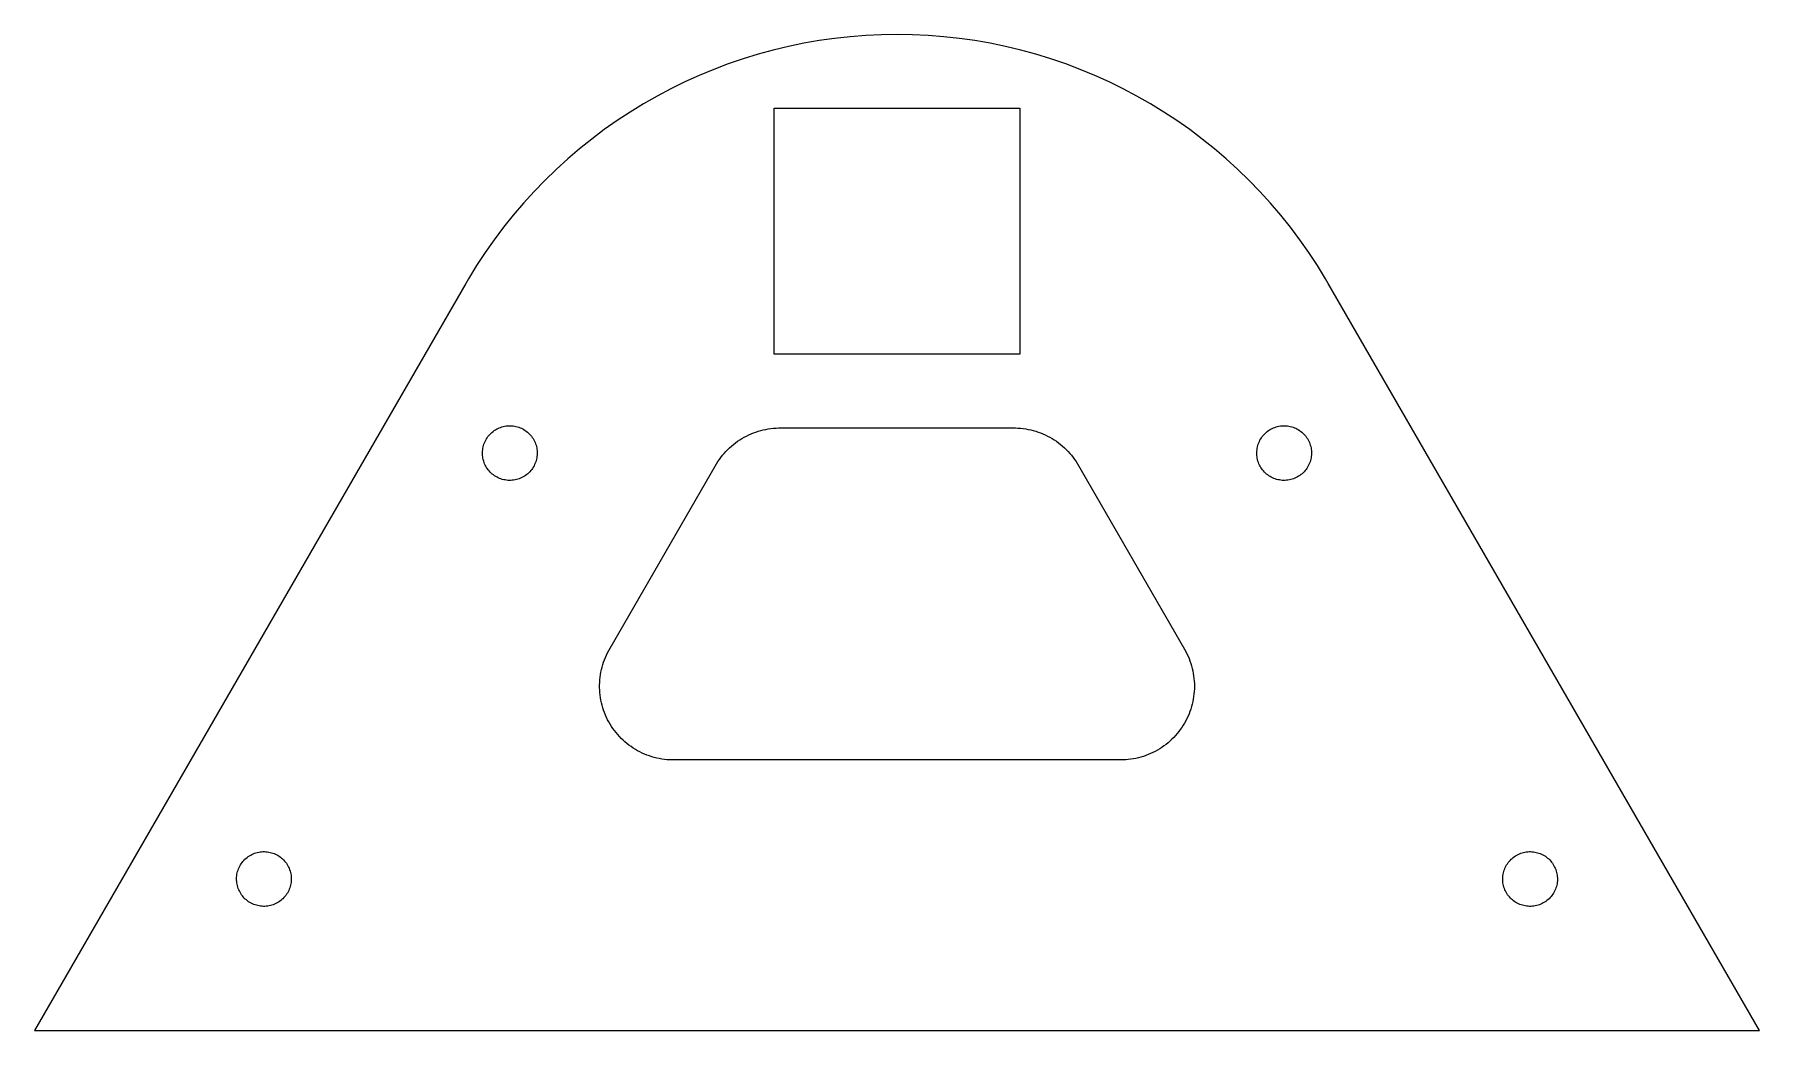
# Model space of a CAD drawing. Header units: metres. Extents: x -70 to 70, y -40 to 40.
import ezdxf

# ---------------------------------------------------------------- set-up
doc = ezdxf.new("R2010")
doc.units = ezdxf.units.M

msp = doc.modelspace()

# ---------------------------------------------------------------- linework, layer by layer
for p, q in [((-8.83479, 39.5246), (-10.0719, 39.2276)), ((-7.58893, 39.7826), (-8.83479, 39.5246)), ((-6.33559, 40.0014), (-7.58893, 39.7826)), ((-5.07599, 40.1806), (-6.33559, 40.0014)), ((-3.81139, 40.3203), (-5.07599, 40.1806)), ((-2.54301, 40.4201), (-3.81139, 40.3203)), ((-1.27213, 40.48), (-2.54301, 40.4201)), ((0, 40.5), (-1.27213, 40.48)), ((1.27213, 40.48), (0, 40.5)), ((2.54301, 40.4201), (1.27213, 40.48)), ((3.81139, 40.3203), (2.54301, 40.4201)), ((5.07599, 40.1806), (3.81139, 40.3203)), ((6.33559, 40.0014), (5.07599, 40.1806)), ((7.58893, 39.7826), (6.33559, 40.0014)), ((8.83479, 39.5246), (7.58893, 39.7826)), ((10.0719, 39.2276), (8.83479, 39.5246)), ((-13.7189, 38.1057), (-14.909, 37.6559)), ((-12.5152, 38.5178), (-13.7189, 38.1057)), ((-11.2991, 38.8919), (-12.5152, 38.5178)), ((-10.0719, 39.2276), (-11.2991, 38.8919)), ((11.2991, 38.8919), (10.0719, 39.2276)), ((12.5152, 38.5178), (11.2991, 38.8919)), ((13.7189, 38.1057), (12.5152, 38.5178)), ((14.909, 37.6559), (13.7189, 38.1057)), ((-17.244, 36.6455), (-18.3866, 36.0858)), ((-16.0845, 37.1691), (-17.244, 36.6455)), ((-14.909, 37.6559), (-16.0845, 37.1691)), ((16.0845, 37.1691), (14.909, 37.6559)), ((17.244, 36.6455), (16.0845, 37.1691)), ((18.3866, 36.0858), (17.244, 36.6455)), ((-19.511, 35.4904), (-20.6162, 34.86)), ((-18.3866, 36.0858), (-19.511, 35.4904)), ((19.511, 35.4904), (18.3866, 36.0858)), ((20.6162, 34.86), (19.511, 35.4904)), ((-21.701, 34.1953), (-22.7644, 33.4967)), ((-20.6162, 34.86), (-21.701, 34.1953)), ((-10, 14.5), (-10, 34.5)), ((-10, 34.5), (10, 34.5)), ((10, 34.5), (10, 14.5)), ((21.701, 34.1953), (20.6162, 34.86)), ((22.7644, 33.4967), (21.701, 34.1953)), ((-23.8053, 32.7652), (-24.8227, 32.0013)), ((-22.7644, 33.4967), (-23.8053, 32.7652)), ((23.8053, 32.7652), (22.7644, 33.4967)), ((24.8227, 32.0013), (23.8053, 32.7652)), ((-25.8157, 31.2058), (-26.7831, 30.3795)), ((-24.8227, 32.0013), (-25.8157, 31.2058)), ((25.8157, 31.2058), (24.8227, 32.0013)), ((26.7831, 30.3795), (25.8157, 31.2058)), ((-27.7242, 29.5232), (-28.6378, 28.6378)), ((-26.7831, 30.3795), (-27.7242, 29.5232)), ((27.7242, 29.5232), (26.7831, 30.3795)), ((28.6378, 28.6378), (27.7242, 29.5232)), ((-28.6378, 28.6378), (-29.5232, 27.7242)), ((29.5232, 27.7242), (28.6378, 28.6378)), ((-30.3795, 26.7831), (-31.2058, 25.8157)), ((-29.5232, 27.7242), (-30.3795, 26.7831)), ((30.3795, 26.7831), (29.5232, 27.7242)), ((31.2058, 25.8157), (30.3795, 26.7831)), ((-31.2058, 25.8157), (-32.0013, 24.8227)), ((32.0013, 24.8227), (31.2058, 25.8157)), ((-32.0013, 24.8227), (-32.7652, 23.8053)), ((32.7652, 23.8053), (32.0013, 24.8227)), ((-33.4967, 22.7644), (-34.1953, 21.701)), ((-32.7652, 23.8053), (-33.4967, 22.7644)), ((33.4967, 22.7644), (32.7652, 23.8053)), ((34.1953, 21.701), (33.4967, 22.7644)), ((-34.1953, 21.701), (-34.86, 20.6162)), ((34.86, 20.6162), (34.1953, 21.701)), ((-35.074, 20.25), (-70.1481, -40.5)), ((-35.0689, 20.25), (-35.074, 20.25)), ((-34.86, 20.6162), (-35.0689, 20.25)), ((35.0689, 20.25), (34.86, 20.6162)), ((35.074, 20.25), (35.0689, 20.25)), ((70.1481, -40.5), (35.074, 20.25)), ((10, 14.5), (-10, 14.5)), ((-32.5665, 8.40756), (-32.4632, 8.46135)), ((-32.4632, 8.46135), (-32.3572, 8.50966)), ((-32.3572, 8.50966), (-32.2488, 8.55235)), ((-32.2488, 8.55235), (-32.1383, 8.58931)), ((-32.1383, 8.58931), (-32.0261, 8.62044)), ((-32.0261, 8.62044), (-31.9124, 8.64565)), ((-31.9124, 8.64565), (-31.7975, 8.66487)), ((-31.7975, 8.66487), (-31.6817, 8.67807)), ((-31.6817, 8.67807), (-31.5654, 8.68518)), ((-31.5654, 8.68518), (-31.449, 8.68619)), ((-31.449, 8.68619), (-31.3326, 8.68111)), ((-31.3326, 8.68111), (-31.2166, 8.66995)), ((-31.2166, 8.66995), (-31.1014, 8.65273)), ((-31.1014, 8.65273), (-30.9873, 8.6295)), ((-30.9873, 8.6295), (-30.8745, 8.60034)), ((-30.8745, 8.60034), (-30.7634, 8.56531)), ((-30.7634, 8.56531), (-30.6543, 8.52452)), ((-30.6543, 8.52452), (-30.5475, 8.47807)), ((-30.5475, 8.47807), (-30.4432, 8.42609)), ((-30.4432, 8.42609), (-30.3418, 8.36873)), ((-10.6711, 8.38976), (-10.4649, 8.42612)), ((-10.4649, 8.42612), (-10.2575, 8.45528)), ((-10.2575, 8.45528), (-10.0492, 8.47716)), ((-10.0492, 8.47716), (-9.84027, 8.49178)), ((-9.84027, 8.49178), (-9.63097, 8.49908)), ((-9.63097, 8.49908), (9.63098, 8.49907)), ((9.63098, 8.49907), (9.84029, 8.49176)), ((9.84029, 8.49176), (10.0492, 8.47714)), ((10.0492, 8.47714), (10.2575, 8.45526)), ((10.2575, 8.45526), (10.4649, 8.4261)), ((10.4649, 8.4261), (10.6711, 8.38974)), ((30.4091, 8.40756), (30.5124, 8.46135)), ((30.5124, 8.46135), (30.6184, 8.50966)), ((30.6184, 8.50966), (30.7268, 8.55235)), ((30.7268, 8.55235), (30.8373, 8.58931)), ((30.8373, 8.58931), (30.9495, 8.62044)), ((30.9495, 8.62044), (31.0632, 8.64565)), ((31.0632, 8.64565), (31.1781, 8.66487)), ((31.1781, 8.66487), (31.2939, 8.67807)), ((31.2939, 8.67807), (31.4101, 8.68518)), ((31.4101, 8.68518), (31.5266, 8.68619)), ((31.5266, 8.68619), (31.643, 8.68111)), ((31.643, 8.68111), (31.759, 8.66995)), ((31.759, 8.66995), (31.8742, 8.65273)), ((31.8742, 8.65273), (31.9883, 8.6295)), ((31.9883, 8.6295), (32.1011, 8.60034)), ((32.1011, 8.60034), (32.2122, 8.56531)), ((32.2122, 8.56531), (32.3213, 8.52452)), ((32.3213, 8.52452), (32.4281, 8.47807)), ((32.4281, 8.47807), (32.5324, 8.42609)), ((32.5324, 8.42609), (32.6338, 8.36873)), ((-33.6558, 6.96205), (-33.6266, 7.07483)), ((-33.6266, 7.07483), (-33.5916, 7.18593)), ((-33.5916, 7.18593), (-33.5508, 7.29503)), ((-33.5508, 7.29503), (-33.5043, 7.40186)), ((-33.5043, 7.40186), (-33.4524, 7.5061)), ((-33.4524, 7.5061), (-33.395, 7.6075)), ((-33.395, 7.6075), (-33.3324, 7.70573)), ((-33.3324, 7.70573), (-33.2648, 7.80057)), ((-33.2648, 7.80057), (-33.1922, 7.89174)), ((-33.1922, 7.89174), (-33.1151, 7.97897)), ((-33.1151, 7.97897), (-33.0334, 8.06206)), ((-33.0334, 8.06206), (-32.9475, 8.14076)), ((-32.9475, 8.14076), (-32.8576, 8.21486)), ((-32.8576, 8.21486), (-32.764, 8.28415)), ((-32.764, 8.28415), (-32.6669, 8.34843)), ((-32.6669, 8.34843), (-32.5665, 8.40756)), ((-30.3418, 8.36873), (-30.2436, 8.30614)), ((-30.2436, 8.30614), (-30.1488, 8.23849)), ((-30.1488, 8.23849), (-30.0576, 8.16599)), ((-30.0576, 8.16599), (-29.9704, 8.08879)), ((-29.9704, 8.08879), (-29.8873, 8.00714)), ((-29.8873, 8.00714), (-29.8086, 7.92126)), ((-29.8086, 7.92126), (-29.7345, 7.83138)), ((-29.7345, 7.83138), (-29.6652, 7.73773)), ((-29.6652, 7.73773), (-29.6009, 7.64061)), ((-29.6009, 7.64061), (-29.5418, 7.54024)), ((-29.5418, 7.54024), (-29.488, 7.4369)), ((-29.488, 7.4369), (-29.4397, 7.3309)), ((-29.4397, 7.3309), (-29.397, 7.22253)), ((-29.397, 7.22253), (-29.36, 7.11206)), ((-29.36, 7.11206), (-29.3289, 6.9998)), ((-13.6183, 6.88811), (-13.4626, 7.02824)), ((-13.4626, 7.02824), (-13.3022, 7.16287)), ((-13.3022, 7.16287), (-13.1371, 7.29181)), ((-13.1371, 7.29181), (-12.9677, 7.4149)), ((-12.9677, 7.4149), (-12.7941, 7.53201)), ((-12.7941, 7.53201), (-12.6165, 7.64299)), ((-12.6165, 7.64299), (-12.4351, 7.74771)), ((-12.4351, 7.74771), (-12.2502, 7.84604)), ((-12.2502, 7.84604), (-12.062, 7.93784)), ((-12.062, 7.93784), (-11.8706, 8.02303)), ((-11.8706, 8.02303), (-11.6765, 8.10147)), ((-11.6765, 8.10147), (-11.4797, 8.17311)), ((-11.4797, 8.17311), (-11.2805, 8.23782)), ((-11.2805, 8.23782), (-11.0792, 8.29555)), ((-11.0792, 8.29555), (-10.876, 8.34621)), ((-10.876, 8.34621), (-10.6711, 8.38976)), ((10.6711, 8.38974), (10.876, 8.34619)), ((10.876, 8.34619), (11.0792, 8.29553)), ((11.0792, 8.29553), (11.2805, 8.23781)), ((11.2805, 8.23781), (11.4797, 8.1731)), ((11.4797, 8.1731), (11.6765, 8.10146)), ((11.6765, 8.10146), (11.8707, 8.02301)), ((11.8707, 8.02301), (12.062, 7.93782)), ((12.062, 7.93782), (12.2502, 7.84602)), ((12.2502, 7.84602), (12.4351, 7.7477)), ((12.4351, 7.7477), (12.6165, 7.64297)), ((12.6165, 7.64297), (12.7941, 7.532)), ((12.7941, 7.532), (12.9677, 7.41489)), ((12.9677, 7.41489), (13.1372, 7.29179)), ((13.1372, 7.29179), (13.3022, 7.16286)), ((13.3022, 7.16286), (13.4626, 7.02823)), ((13.4626, 7.02823), (13.6183, 6.88809)), ((29.3198, 6.96205), (29.349, 7.07483)), ((29.349, 7.07483), (29.384, 7.18593)), ((29.384, 7.18593), (29.4248, 7.29503)), ((29.4248, 7.29503), (29.4713, 7.40186)), ((29.4713, 7.40186), (29.5232, 7.5061)), ((29.5232, 7.5061), (29.5806, 7.6075)), ((29.5806, 7.6075), (29.6432, 7.70573)), ((29.6432, 7.70573), (29.7108, 7.80057)), ((29.7108, 7.80057), (29.7833, 7.89174)), ((29.7833, 7.89174), (29.8605, 7.97897)), ((29.8605, 7.97897), (29.9422, 8.06206)), ((29.9422, 8.06206), (30.0281, 8.14076)), ((30.0281, 8.14076), (30.118, 8.21486)), ((30.118, 8.21486), (30.2116, 8.28415)), ((30.2116, 8.28415), (30.3087, 8.34843)), ((30.3087, 8.34843), (30.4091, 8.40756)), ((32.6338, 8.36873), (32.732, 8.30614)), ((32.732, 8.30614), (32.8268, 8.23849)), ((32.8268, 8.23849), (32.918, 8.16599)), ((32.918, 8.16599), (33.0052, 8.08879)), ((33.0052, 8.08879), (33.0883, 8.00714)), ((33.0883, 8.00714), (33.167, 7.92126)), ((33.167, 7.92126), (33.2411, 7.83138)), ((33.2411, 7.83138), (33.3104, 7.73773)), ((33.3104, 7.73773), (33.3747, 7.64061)), ((33.3747, 7.64061), (33.4338, 7.54024)), ((33.4338, 7.54024), (33.4876, 7.4369)), ((33.4876, 7.4369), (33.5359, 7.3309)), ((33.5359, 7.3309), (33.5786, 7.22253)), ((33.5786, 7.22253), (33.6156, 7.11206)), ((33.6156, 7.11206), (33.6467, 6.9998)), ((-33.7125, 6.50037), (-33.7074, 6.61674)), ((-33.7114, 6.38388), (-33.7125, 6.50037)), ((-33.7043, 6.26761), (-33.7114, 6.38388)), ((-33.7074, 6.61674), (-33.6962, 6.7327)), ((-33.6911, 6.15187), (-33.7043, 6.26761)), ((-33.6962, 6.7327), (-33.679, 6.8479)), ((-33.6719, 6.03699), (-33.6911, 6.15187)), ((-33.679, 6.8479), (-33.6558, 6.96205)), ((-33.6467, 5.92325), (-33.6719, 6.03699)), ((-33.6156, 5.811), (-33.6467, 5.92325)), ((-33.5786, 5.70053), (-33.6156, 5.811)), ((-33.5359, 5.59215), (-33.5786, 5.70053)), ((-29.4248, 5.62804), (-29.4713, 5.52121)), ((-29.384, 5.73714), (-29.4248, 5.62804)), ((-29.349, 5.84824), (-29.384, 5.73714)), ((-29.3198, 5.96101), (-29.349, 5.84824)), ((-29.3289, 6.9998), (-29.3037, 6.88608)), ((-29.2966, 6.07516), (-29.3198, 5.96101)), ((-29.3037, 6.88608), (-29.2845, 6.77119)), ((-29.2794, 6.19037), (-29.2966, 6.07516)), ((-29.2845, 6.77119), (-29.2713, 6.65546)), ((-29.2682, 6.30632), (-29.2794, 6.19037)), ((-29.2713, 6.65546), (-29.2641, 6.53918)), ((-29.2631, 6.4227), (-29.2682, 6.30632)), ((-29.2641, 6.53918), (-29.2631, 6.4227)), ((-14.6693, 5.59023), (-14.5583, 5.76782)), ((-14.5583, 5.76782), (-14.4412, 5.94145)), ((-14.4412, 5.94145), (-14.3181, 6.11089)), ((-14.3181, 6.11089), (-14.1891, 6.27591)), ((-14.1891, 6.27591), (-14.0545, 6.43634)), ((-14.0545, 6.43634), (-13.9144, 6.59198)), ((-13.9144, 6.59198), (-13.7689, 6.74263)), ((-13.7689, 6.74263), (-13.6183, 6.88811)), ((13.6183, 6.88809), (13.7689, 6.74261)), ((13.7689, 6.74261), (13.9144, 6.59196)), ((13.9144, 6.59196), (14.0545, 6.43633)), ((14.0545, 6.43633), (14.1891, 6.27589)), ((14.1891, 6.27589), (14.3181, 6.11087)), ((14.3181, 6.11087), (14.4412, 5.94144)), ((14.4412, 5.94144), (14.5583, 5.76781)), ((14.5583, 5.76781), (14.6693, 5.59021)), ((29.2631, 6.50037), (29.2682, 6.61674)), ((29.2641, 6.38388), (29.2631, 6.50037)), ((29.2713, 6.26761), (29.2641, 6.38388)), ((29.2682, 6.61674), (29.2794, 6.7327)), ((29.2845, 6.15187), (29.2713, 6.26761)), ((29.2794, 6.7327), (29.2966, 6.8479)), ((29.3037, 6.03699), (29.2845, 6.15187)), ((29.2966, 6.8479), (29.3198, 6.96205)), ((29.3289, 5.92325), (29.3037, 6.03699)), ((29.36, 5.811), (29.3289, 5.92325)), ((29.397, 5.70053), (29.36, 5.811)), ((29.4397, 5.59215), (29.397, 5.70053)), ((33.5508, 5.62804), (33.5043, 5.52121)), ((33.5916, 5.73714), (33.5508, 5.62804)), ((33.6266, 5.84824), (33.5916, 5.73714)), ((33.6558, 5.96101), (33.6266, 5.84824)), ((33.6467, 6.9998), (33.6719, 6.88608)), ((33.679, 6.07516), (33.6558, 5.96101)), ((33.6719, 6.88608), (33.6911, 6.77119)), ((33.6962, 6.19037), (33.679, 6.07516)), ((33.6911, 6.77119), (33.7043, 6.65546)), ((33.7074, 6.30632), (33.6962, 6.19037)), ((33.7043, 6.65546), (33.7114, 6.53918)), ((33.7125, 6.4227), (33.7074, 6.30632)), ((33.7114, 6.53918), (33.7125, 6.4227)), ((-33.4876, 5.48616), (-33.5359, 5.59215)), ((-33.4338, 5.38283), (-33.4876, 5.48616)), ((-33.3747, 5.28246), (-33.4338, 5.38283)), ((-33.3104, 5.18532), (-33.3747, 5.28246)), ((-33.2411, 5.09169), (-33.3104, 5.18532)), ((-33.167, 5.0018), (-33.2411, 5.09169)), ((-33.0883, 4.91592), (-33.167, 5.0018)), ((-33.0052, 4.83427), (-33.0883, 4.91592)), ((-32.918, 4.75708), (-33.0052, 4.83427)), ((-32.8268, 4.68457), (-32.918, 4.75708)), ((-32.732, 4.61693), (-32.8268, 4.68457)), ((-32.6338, 4.55434), (-32.732, 4.61693)), ((-32.5324, 4.49698), (-32.6338, 4.55434)), ((-32.4281, 4.44499), (-32.5324, 4.49698)), ((-32.3213, 4.39854), (-32.4281, 4.44499)), ((-32.2122, 4.35776), (-32.3213, 4.39854)), ((-32.1011, 4.32272), (-32.2122, 4.35776)), ((-31.9883, 4.29356), (-32.1011, 4.32272)), ((-31.8742, 4.27034), (-31.9883, 4.29356)), ((-31.759, 4.25311), (-31.8742, 4.27034)), ((-31.643, 4.24196), (-31.759, 4.25311)), ((-31.5266, 4.23688), (-31.643, 4.24196)), ((-31.4101, 4.23788), (-31.5266, 4.23688)), ((-31.2939, 4.245), (-31.4101, 4.23788)), ((-31.1781, 4.25818), (-31.2939, 4.245)), ((-31.0632, 4.2774), (-31.1781, 4.25818)), ((-30.9495, 4.30263), (-31.0632, 4.2774)), ((-30.8373, 4.33376), (-30.9495, 4.30263)), ((-30.7268, 4.37071), (-30.8373, 4.33376)), ((-30.6184, 4.41341), (-30.7268, 4.37071)), ((-30.5124, 4.46172), (-30.6184, 4.41341)), ((-30.4091, 4.5155), (-30.5124, 4.46172)), ((-30.3087, 4.57463), (-30.4091, 4.5155)), ((-30.2116, 4.63892), (-30.3087, 4.57463)), ((-30.118, 4.70821), (-30.2116, 4.63892)), ((-30.0281, 4.7823), (-30.118, 4.70821)), ((-29.9422, 4.86101), (-30.0281, 4.7823)), ((-29.8605, 4.94409), (-29.9422, 4.86101)), ((-29.7833, 5.03133), (-29.8605, 4.94409)), ((-29.7108, 5.1225), (-29.7833, 5.03133)), ((-29.6432, 5.21733), (-29.7108, 5.1225)), ((-29.5806, 5.31557), (-29.6432, 5.21733)), ((-29.5232, 5.41696), (-29.5806, 5.31557)), ((-29.4713, 5.52121), (-29.5232, 5.41696)), ((-23.4342, -9.59114), (-14.6693, 5.59023)), ((14.6693, 5.59021), (23.3827, -9.5)), ((29.488, 5.48616), (29.4397, 5.59215)), ((29.5418, 5.38283), (29.488, 5.48616)), ((29.6009, 5.28246), (29.5418, 5.38283)), ((29.6652, 5.18532), (29.6009, 5.28246)), ((29.7345, 5.09169), (29.6652, 5.18532)), ((29.8086, 5.0018), (29.7345, 5.09169)), ((29.8873, 4.91592), (29.8086, 5.0018)), ((29.9704, 4.83427), (29.8873, 4.91592)), ((30.0576, 4.75708), (29.9704, 4.83427)), ((30.1488, 4.68457), (30.0576, 4.75708)), ((30.2436, 4.61693), (30.1488, 4.68457)), ((30.3418, 4.55434), (30.2436, 4.61693)), ((30.4432, 4.49698), (30.3418, 4.55434)), ((30.5475, 4.44499), (30.4432, 4.49698)), ((30.6543, 4.39854), (30.5475, 4.44499)), ((30.7634, 4.35776), (30.6543, 4.39854)), ((30.8745, 4.32272), (30.7634, 4.35776)), ((30.9873, 4.29356), (30.8745, 4.32272)), ((31.1014, 4.27034), (30.9873, 4.29356)), ((31.2166, 4.25311), (31.1014, 4.27034)), ((31.3326, 4.24196), (31.2166, 4.25311)), ((31.449, 4.23688), (31.3326, 4.24196)), ((31.5654, 4.23788), (31.449, 4.23688)), ((31.6817, 4.245), (31.5654, 4.23788)), ((31.7975, 4.25818), (31.6817, 4.245)), ((31.9124, 4.2774), (31.7975, 4.25818)), ((32.0261, 4.30263), (31.9124, 4.2774)), ((32.1383, 4.33376), (32.0261, 4.30263)), ((32.2488, 4.37071), (32.1383, 4.33376)), ((32.3572, 4.41341), (32.2488, 4.37071)), ((32.4632, 4.46172), (32.3572, 4.41341)), ((32.5665, 4.5155), (32.4632, 4.46172)), ((32.6669, 4.57463), (32.5665, 4.5155)), ((32.764, 4.63892), (32.6669, 4.57463)), ((32.8576, 4.70821), (32.764, 4.63892)), ((32.9475, 4.7823), (32.8576, 4.70821)), ((33.0334, 4.86101), (32.9475, 4.7823)), ((33.1151, 4.94409), (33.0334, 4.86101)), ((33.1922, 5.03133), (33.1151, 4.94409)), ((33.2648, 5.1225), (33.1922, 5.03133)), ((33.3324, 5.21733), (33.2648, 5.1225)), ((33.395, 5.31557), (33.3324, 5.21733)), ((33.4524, 5.41696), (33.395, 5.31557)), ((33.5043, 5.52121), (33.4524, 5.41696)), ((-23.6244, -9.96428), (-23.5326, -9.77605)), ((-23.5326, -9.77605), (-23.4342, -9.59114)), ((23.3827, -9.5), (23.4842, -9.68318)), ((23.4842, -9.68318), (23.5793, -9.86978)), ((-24.0763, -11.3551), (-24.0327, -11.1503)), ((-24.0327, -11.1503), (-23.9821, -10.9471)), ((-23.9821, -10.9471), (-23.9244, -10.7458)), ((-23.9244, -10.7458), (-23.8596, -10.5466)), ((-23.8596, -10.5466), (-23.788, -10.3498)), ((-23.788, -10.3498), (-23.7096, -10.1556)), ((-23.7096, -10.1556), (-23.6244, -9.96428)), ((23.5793, -9.86978), (23.6678, -10.0596)), ((23.6678, -10.0596), (23.7496, -10.2524)), ((23.7496, -10.2524), (23.8247, -10.4479)), ((23.8247, -10.4479), (23.8929, -10.6459)), ((23.8929, -10.6459), (23.9541, -10.8462)), ((23.9541, -10.8462), (24.0083, -11.0485)), ((24.0083, -11.0485), (24.0554, -11.2525)), ((-24.1856, -12.3953), (-24.1783, -12.186)), ((-24.1856, -12.6047), (-24.1856, -12.3953)), ((-24.1783, -12.814), (-24.1856, -12.6047)), ((-24.1783, -12.186), (-24.1637, -11.9771)), ((-24.1637, -11.9771), (-24.1418, -11.7688)), ((-24.1418, -11.7688), (-24.1127, -11.5614)), ((-24.1127, -11.5614), (-24.0763, -11.3551)), ((24.0554, -11.2525), (24.0954, -11.4581)), ((24.0954, -11.4581), (24.1281, -11.665)), ((24.1281, -11.665), (24.1537, -11.8728)), ((24.1537, -11.8728), (24.1719, -12.0815)), ((24.1719, -12.0815), (24.1829, -12.2906)), ((24.1829, -12.2906), (24.1865, -12.5)), ((24.1865, -12.5), (24.1829, -12.7094)), ((-24.1637, -13.0229), (-24.1783, -12.814)), ((-24.1418, -13.2312), (-24.1637, -13.0229)), ((-24.1127, -13.4386), (-24.1418, -13.2312)), ((-24.0763, -13.6448), (-24.1127, -13.4386)), ((-24.0327, -13.8497), (-24.0763, -13.6448)), ((-23.9821, -14.0529), (-24.0327, -13.8497)), ((24.0083, -13.9515), (23.9541, -14.1538)), ((24.0554, -13.7475), (24.0083, -13.9515)), ((24.0954, -13.5419), (24.0554, -13.7475)), ((24.1281, -13.335), (24.0954, -13.5419)), ((24.1537, -13.1272), (24.1281, -13.335)), ((24.1719, -12.9185), (24.1537, -13.1272)), ((24.1829, -12.7094), (24.1719, -12.9185)), ((-23.9244, -14.2542), (-23.9821, -14.0529)), ((-23.8596, -14.4534), (-23.9244, -14.2542)), ((-23.788, -14.6502), (-23.8596, -14.4534)), ((-23.7096, -14.8444), (-23.788, -14.6502)), ((-23.6244, -15.0357), (-23.7096, -14.8444)), ((-23.5326, -15.2239), (-23.6244, -15.0357)), ((-23.4342, -15.4088), (-23.5326, -15.2239)), ((-23.3295, -15.5902), (-23.4342, -15.4088)), ((23.4842, -15.3168), (23.3827, -15.5)), ((23.5793, -15.1302), (23.4842, -15.3168)), ((23.6678, -14.9404), (23.5793, -15.1302)), ((23.7496, -14.7476), (23.6678, -14.9404)), ((23.8247, -14.5521), (23.7496, -14.7476)), ((23.8929, -14.3541), (23.8247, -14.5521)), ((23.9541, -14.1538), (23.8929, -14.3541)), ((-23.2186, -15.7678), (-23.3295, -15.5902)), ((-23.1014, -15.9414), (-23.2186, -15.7678)), ((-22.9783, -16.1109), (-23.1014, -15.9414)), ((-22.8494, -16.2759), (-22.9783, -16.1109)), ((-22.7148, -16.4363), (-22.8494, -16.2759)), ((-22.5746, -16.592), (-22.7148, -16.4363)), ((-22.4292, -16.7426), (-22.5746, -16.592)), ((-22.2785, -16.8881), (-22.4292, -16.7426)), ((22.3545, -16.816), (22.2013, -16.9589)), ((22.5025, -16.6679), (22.3545, -16.816)), ((22.6454, -16.5148), (22.5025, -16.6679)), ((22.7828, -16.3567), (22.6454, -16.5148)), ((22.9146, -16.194), (22.7828, -16.3567)), ((23.0406, -16.0267), (22.9146, -16.194)), ((23.1607, -15.8551), (23.0406, -16.0267)), ((23.2748, -15.6795), (23.1607, -15.8551)), ((23.3827, -15.5), (23.2748, -15.6795)), ((-22.1229, -17.0282), (-22.2785, -16.8881)), ((-21.9624, -17.1629), (-22.1229, -17.0282)), ((-21.7974, -17.2918), (-21.9624, -17.1629)), ((-21.628, -17.4149), (-21.7974, -17.2918)), ((-21.4544, -17.532), (-21.628, -17.4149)), ((-21.2768, -17.643), (-21.4544, -17.532)), ((-21.0954, -17.7477), (-21.2768, -17.643)), ((-20.9105, -17.846), (-21.0954, -17.7477)), ((-20.7222, -17.9378), (-20.9105, -17.846)), ((-20.5309, -18.023), (-20.7222, -17.9378)), ((-20.3367, -18.1015), (-20.5309, -18.023)), ((-20.1399, -18.1731), (-20.3367, -18.1015)), ((-19.9408, -18.2378), (-20.1399, -18.1731)), ((-19.7394, -18.2955), (-19.9408, -18.2378)), ((20.0406, -18.2063), (19.8403, -18.2676)), ((20.2386, -18.1382), (20.0406, -18.2063)), ((20.4342, -18.0631), (20.2386, -18.1382)), ((20.6269, -17.9813), (20.4342, -18.0631)), ((20.8167, -17.8928), (20.6269, -17.9813)), ((21.0033, -17.7977), (20.8167, -17.8928)), ((21.1865, -17.6962), (21.0033, -17.7977)), ((21.366, -17.5883), (21.1865, -17.6962)), ((21.5417, -17.4742), (21.366, -17.5883)), ((21.7132, -17.3541), (21.5417, -17.4742)), ((21.8805, -17.2281), (21.7132, -17.3541)), ((22.0432, -17.0963), (21.8805, -17.2281)), ((22.2013, -16.9589), (22.0432, -17.0963)), ((-19.5362, -18.3462), (-19.7394, -18.2955)), ((-19.3314, -18.3897), (-19.5362, -18.3462)), ((-19.1251, -18.4261), (-19.3314, -18.3897)), ((-18.9177, -18.4553), (-19.1251, -18.4261)), ((-18.7095, -18.4771), (-18.9177, -18.4553)), ((-18.5005, -18.4918), (-18.7095, -18.4771)), ((-18.2912, -18.4991), (-18.5005, -18.4918)), ((18.1865, -18.5), (-18.2912, -18.4991)), ((18.3959, -18.4963), (18.1865, -18.5)), ((18.6051, -18.4854), (18.3959, -18.4963)), ((18.8137, -18.4671), (18.6051, -18.4854)), ((19.0216, -18.4416), (18.8137, -18.4671)), ((19.2284, -18.4088), (19.0216, -18.4416)), ((19.434, -18.3689), (19.2284, -18.4088)), ((19.638, -18.3218), (19.434, -18.3689)), ((19.8403, -18.2676), (19.638, -18.3218)), ((-53.1151, -26.662), (-53.0334, -26.5789)), ((-53.0334, -26.5789), (-52.9475, -26.5003)), ((-52.9475, -26.5003), (-52.8576, -26.4262)), ((-52.8576, -26.4262), (-52.764, -26.3569)), ((-52.764, -26.3569), (-52.6669, -26.2926)), ((-52.6669, -26.2926), (-52.5665, -26.2335)), ((-52.5665, -26.2335), (-52.4632, -26.1797)), ((-52.4632, -26.1797), (-52.3572, -26.1314)), ((-52.3572, -26.1314), (-52.2488, -26.0887)), ((-52.2488, -26.0887), (-52.1383, -26.0517)), ((-52.1383, -26.0517), (-52.0261, -26.0206)), ((-52.0261, -26.0206), (-51.9124, -25.9954)), ((-51.9124, -25.9954), (-51.7975, -25.9761)), ((-51.7975, -25.9761), (-51.6817, -25.963)), ((-51.6817, -25.963), (-51.5654, -25.9558)), ((-51.5654, -25.9558), (-51.449, -25.9548)), ((-51.449, -25.9548), (-51.3326, -25.9599)), ((-51.3326, -25.9599), (-51.2166, -25.9711)), ((-51.2166, -25.9711), (-51.1014, -25.9883)), ((-51.1014, -25.9883), (-50.9873, -26.0115)), ((-50.9873, -26.0115), (-50.8745, -26.0407)), ((-50.8745, -26.0407), (-50.7634, -26.0757)), ((-50.7634, -26.0757), (-50.6543, -26.1165)), ((-50.6543, -26.1165), (-50.5475, -26.1629)), ((-50.5475, -26.1629), (-50.4432, -26.2149)), ((-50.4432, -26.2149), (-50.3418, -26.2723)), ((-50.3418, -26.2723), (-50.2436, -26.3349)), ((-50.2436, -26.3349), (-50.1488, -26.4025)), ((-50.1488, -26.4025), (-50.0576, -26.475)), ((-50.0576, -26.475), (-49.9704, -26.5522)), ((-49.9704, -26.5522), (-49.8873, -26.6339)), ((-49.8873, -26.6339), (-49.8086, -26.7198)), ((49.8605, -26.662), (49.9422, -26.5789)), ((49.9422, -26.5789), (50.0281, -26.5003)), ((50.0281, -26.5003), (50.118, -26.4262)), ((50.118, -26.4262), (50.2116, -26.3569)), ((50.2116, -26.3569), (50.3087, -26.2926)), ((50.3087, -26.2926), (50.4091, -26.2335)), ((50.4091, -26.2335), (50.5124, -26.1797)), ((50.5124, -26.1797), (50.6184, -26.1314)), ((50.6184, -26.1314), (50.7268, -26.0887)), ((50.7268, -26.0887), (50.8373, -26.0517)), ((50.8373, -26.0517), (50.9495, -26.0206)), ((50.9495, -26.0206), (51.0632, -25.9954)), ((51.0632, -25.9954), (51.1781, -25.9761)), ((51.1781, -25.9761), (51.2939, -25.963)), ((51.2939, -25.963), (51.4101, -25.9558)), ((51.4101, -25.9558), (51.5266, -25.9548)), ((51.5266, -25.9548), (51.643, -25.9599)), ((51.643, -25.9599), (51.759, -25.9711)), ((51.759, -25.9711), (51.8742, -25.9883)), ((51.8742, -25.9883), (51.9883, -26.0115)), ((51.9883, -26.0115), (52.1011, -26.0407)), ((52.1011, -26.0407), (52.2122, -26.0757)), ((52.2122, -26.0757), (52.3213, -26.1165)), ((52.3213, -26.1165), (52.4281, -26.1629)), ((52.4281, -26.1629), (52.5324, -26.2149)), ((52.5324, -26.2149), (52.6338, -26.2723)), ((52.6338, -26.2723), (52.732, -26.3349)), ((52.732, -26.3349), (52.8268, -26.4025)), ((52.8268, -26.4025), (52.918, -26.475)), ((52.918, -26.475), (53.0052, -26.5522)), ((53.0052, -26.5522), (53.0883, -26.6339)), ((53.0883, -26.6339), (53.167, -26.7198)), ((-53.7125, -28.1407), (-53.7074, -28.0243)), ((-53.7074, -28.0243), (-53.6962, -27.9083)), ((-53.6962, -27.9083), (-53.679, -27.7931)), ((-53.679, -27.7931), (-53.6558, -27.679)), ((-53.6558, -27.679), (-53.6266, -27.5662)), ((-53.6266, -27.5662), (-53.5916, -27.4551)), ((-53.5916, -27.4551), (-53.5508, -27.346)), ((-53.5508, -27.346), (-53.5043, -27.2392)), ((-53.5043, -27.2392), (-53.4524, -27.1349)), ((-53.4524, -27.1349), (-53.395, -27.0335)), ((-53.395, -27.0335), (-53.3324, -26.9353)), ((-53.3324, -26.9353), (-53.2648, -26.8404)), ((-53.2648, -26.8404), (-53.1922, -26.7493)), ((-53.1922, -26.7493), (-53.1151, -26.662)), ((-49.8086, -26.7198), (-49.7345, -26.8096)), ((-49.7345, -26.8096), (-49.6652, -26.9033)), ((-49.6652, -26.9033), (-49.6009, -27.0004)), ((-49.6009, -27.0004), (-49.5418, -27.1008)), ((-49.5418, -27.1008), (-49.488, -27.2041)), ((-49.488, -27.2041), (-49.4397, -27.3101)), ((-49.4397, -27.3101), (-49.397, -27.4185)), ((-49.397, -27.4185), (-49.36, -27.529)), ((-49.36, -27.529), (-49.3289, -27.6412)), ((-49.3289, -27.6412), (-49.3037, -27.7549)), ((-49.3037, -27.7549), (-49.2845, -27.8698)), ((-49.2845, -27.8698), (-49.2713, -27.9856)), ((-49.2713, -27.9856), (-49.2641, -28.1018)), ((49.2631, -28.1407), (49.2682, -28.0243)), ((49.2682, -28.0243), (49.2794, -27.9083)), ((49.2794, -27.9083), (49.2966, -27.7931)), ((49.2966, -27.7931), (49.3198, -27.679)), ((49.3198, -27.679), (49.349, -27.5662)), ((49.349, -27.5662), (49.384, -27.4551)), ((49.384, -27.4551), (49.4248, -27.346)), ((49.4248, -27.346), (49.4713, -27.2392)), ((49.4713, -27.2392), (49.5232, -27.1349)), ((49.5232, -27.1349), (49.5806, -27.0335)), ((49.5806, -27.0335), (49.6432, -26.9353)), ((49.6432, -26.9353), (49.7108, -26.8404)), ((49.7108, -26.8404), (49.7833, -26.7493)), ((49.7833, -26.7493), (49.8605, -26.662)), ((53.167, -26.7198), (53.2411, -26.8096)), ((53.2411, -26.8096), (53.3104, -26.9033)), ((53.3104, -26.9033), (53.3747, -27.0004)), ((53.3747, -27.0004), (53.4338, -27.1008)), ((53.4338, -27.1008), (53.4876, -27.2041)), ((53.4876, -27.2041), (53.5359, -27.3101)), ((53.5359, -27.3101), (53.5786, -27.4185)), ((53.5786, -27.4185), (53.6156, -27.529)), ((53.6156, -27.529), (53.6467, -27.6412)), ((53.6467, -27.6412), (53.6719, -27.7549)), ((53.6719, -27.7549), (53.6911, -27.8698)), ((53.6911, -27.8698), (53.7043, -27.9856)), ((53.7043, -27.9856), (53.7114, -28.1018)), ((-53.7114, -28.2571), (-53.7125, -28.1407)), ((-53.7043, -28.3734), (-53.7114, -28.2571)), ((-53.6911, -28.4892), (-53.7043, -28.3734)), ((-53.6719, -28.604), (-53.6911, -28.4892)), ((-53.6467, -28.7178), (-53.6719, -28.604)), ((-53.6156, -28.83), (-53.6467, -28.7178)), ((-53.5786, -28.9405), (-53.6156, -28.83)), ((-53.5359, -29.0489), (-53.5786, -28.9405)), ((-53.4876, -29.1549), (-53.5359, -29.0489)), ((-53.4338, -29.2582), (-53.4876, -29.1549)), ((-53.3747, -29.3586), (-53.4338, -29.2582)), ((-53.3104, -29.4557), (-53.3747, -29.3586)), ((-53.2411, -29.5493), (-53.3104, -29.4557)), ((-49.6432, -29.4237), (-49.7108, -29.5185)), ((-49.5806, -29.3254), (-49.6432, -29.4237)), ((-49.5232, -29.2241), (-49.5806, -29.3254)), ((-49.4713, -29.1198), (-49.5232, -29.2241)), ((-49.4248, -29.013), (-49.4713, -29.1198)), ((-49.384, -28.9039), (-49.4248, -29.013)), ((-49.349, -28.7928), (-49.384, -28.9039)), ((-49.3198, -28.68), (-49.349, -28.7928)), ((-49.2966, -28.5659), (-49.3198, -28.68)), ((-49.2794, -28.4506), (-49.2966, -28.5659)), ((-49.2682, -28.3347), (-49.2794, -28.4506)), ((-49.2631, -28.2183), (-49.2682, -28.3347)), ((-49.2641, -28.1018), (-49.2631, -28.2183)), ((49.2641, -28.2571), (49.2631, -28.1407)), ((49.2713, -28.3734), (49.2641, -28.2571)), ((49.2845, -28.4892), (49.2713, -28.3734)), ((49.3037, -28.604), (49.2845, -28.4892)), ((49.3289, -28.7178), (49.3037, -28.604)), ((49.36, -28.83), (49.3289, -28.7178)), ((49.397, -28.9405), (49.36, -28.83)), ((49.4397, -29.0489), (49.397, -28.9405)), ((49.488, -29.1549), (49.4397, -29.0489)), ((49.5418, -29.2582), (49.488, -29.1549)), ((49.6009, -29.3586), (49.5418, -29.2582)), ((49.6652, -29.4557), (49.6009, -29.3586)), ((49.7345, -29.5493), (49.6652, -29.4557)), ((53.3324, -29.4237), (53.2648, -29.5185)), ((53.395, -29.3254), (53.3324, -29.4237)), ((53.4524, -29.2241), (53.395, -29.3254)), ((53.5043, -29.1198), (53.4524, -29.2241)), ((53.5508, -29.013), (53.5043, -29.1198)), ((53.5916, -28.9039), (53.5508, -29.013)), ((53.6266, -28.7928), (53.5916, -28.9039)), ((53.6558, -28.68), (53.6266, -28.7928)), ((53.679, -28.5659), (53.6558, -28.68)), ((53.6962, -28.4506), (53.679, -28.5659)), ((53.7074, -28.3347), (53.6962, -28.4506)), ((53.7125, -28.2183), (53.7074, -28.3347)), ((53.7114, -28.1018), (53.7125, -28.2183)), ((-53.167, -29.6392), (-53.2411, -29.5493)), ((-53.0883, -29.7251), (-53.167, -29.6392)), ((-53.0052, -29.8067), (-53.0883, -29.7251)), ((-52.918, -29.8839), (-53.0052, -29.8067)), ((-52.8268, -29.9565), (-52.918, -29.8839)), ((-52.732, -30.0241), (-52.8268, -29.9565)), ((-52.6338, -30.0867), (-52.732, -30.0241)), ((-52.5324, -30.144), (-52.6338, -30.0867)), ((-52.4281, -30.196), (-52.5324, -30.144)), ((-52.3213, -30.2425), (-52.4281, -30.196)), ((-52.2122, -30.2833), (-52.3213, -30.2425)), ((-52.1011, -30.3183), (-52.2122, -30.2833)), ((-51.9883, -30.3475), (-52.1011, -30.3183)), ((-51.8742, -30.3707), (-51.9883, -30.3475)), ((-51.759, -30.3879), (-51.8742, -30.3707)), ((-51.643, -30.3991), (-51.759, -30.3879)), ((-51.5266, -30.4041), (-51.643, -30.3991)), ((-51.4101, -30.4031), (-51.5266, -30.4041)), ((-51.2939, -30.396), (-51.4101, -30.4031)), ((-51.1781, -30.3828), (-51.2939, -30.396)), ((-51.0632, -30.3636), (-51.1781, -30.3828)), ((-50.9495, -30.3384), (-51.0632, -30.3636)), ((-50.8373, -30.3073), (-50.9495, -30.3384)), ((-50.7268, -30.2703), (-50.8373, -30.3073)), ((-50.6184, -30.2276), (-50.7268, -30.2703)), ((-50.5124, -30.1793), (-50.6184, -30.2276)), ((-50.4091, -30.1255), (-50.5124, -30.1793)), ((-50.3087, -30.0664), (-50.4091, -30.1255)), ((-50.2116, -30.0021), (-50.3087, -30.0664)), ((-50.118, -29.9328), (-50.2116, -30.0021)), ((-50.0281, -29.8587), (-50.118, -29.9328)), ((-49.9422, -29.78), (-50.0281, -29.8587)), ((-49.8605, -29.6969), (-49.9422, -29.78)), ((-49.7833, -29.6097), (-49.8605, -29.6969)), ((-49.7108, -29.5185), (-49.7833, -29.6097)), ((49.8086, -29.6392), (49.7345, -29.5493)), ((49.8873, -29.7251), (49.8086, -29.6392)), ((49.9704, -29.8067), (49.8873, -29.7251)), ((50.0576, -29.8839), (49.9704, -29.8067)), ((50.1488, -29.9565), (50.0576, -29.8839)), ((50.2436, -30.0241), (50.1488, -29.9565)), ((50.3418, -30.0867), (50.2436, -30.0241)), ((50.4432, -30.144), (50.3418, -30.0867)), ((50.5475, -30.196), (50.4432, -30.144)), ((50.6543, -30.2425), (50.5475, -30.196)), ((50.7634, -30.2833), (50.6543, -30.2425)), ((50.8745, -30.3183), (50.7634, -30.2833)), ((50.9873, -30.3475), (50.8745, -30.3183)), ((51.1014, -30.3707), (50.9873, -30.3475)), ((51.2166, -30.3879), (51.1014, -30.3707)), ((51.3326, -30.3991), (51.2166, -30.3879)), ((51.449, -30.4041), (51.3326, -30.3991)), ((51.5654, -30.4031), (51.449, -30.4041)), ((51.6817, -30.396), (51.5654, -30.4031)), ((51.7975, -30.3828), (51.6817, -30.396)), ((51.9124, -30.3636), (51.7975, -30.3828)), ((52.0261, -30.3384), (51.9124, -30.3636)), ((52.1383, -30.3073), (52.0261, -30.3384)), ((52.2488, -30.2703), (52.1383, -30.3073)), ((52.3572, -30.2276), (52.2488, -30.2703)), ((52.4632, -30.1793), (52.3572, -30.2276)), ((52.5665, -30.1255), (52.4632, -30.1793)), ((52.6669, -30.0664), (52.5665, -30.1255)), ((52.764, -30.0021), (52.6669, -30.0664)), ((52.8576, -29.9328), (52.764, -30.0021)), ((52.9475, -29.8587), (52.8576, -29.9328)), ((53.0334, -29.78), (52.9475, -29.8587)), ((53.1151, -29.6969), (53.0334, -29.78)), ((53.1922, -29.6097), (53.1151, -29.6969)), ((53.2648, -29.5185), (53.1922, -29.6097)), ((-70.1481, -40.5), (70.1481, -40.5))]:
    msp.add_line(p, q)

doc.saveas('drawing.dxf')
